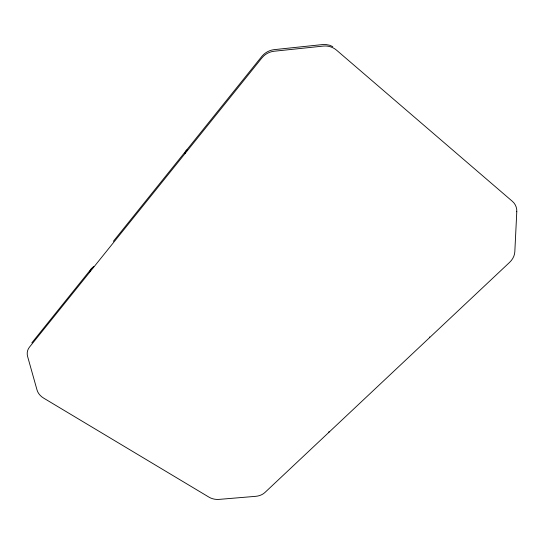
<?xml version="1.0" encoding="UTF-8"?>
<svg xmlns="http://www.w3.org/2000/svg" width="544" height="544" viewBox="0 0 544 544"><rect width="100%" height="100%" fill="white"/><g stroke="black" fill="none" stroke-linecap="round" stroke-linejoin="round"><path stroke-width="0.82" d="M184.974 153.639L185.348 152.014M89.44 272.51L90.27 270.402A46.09 21.556 39.1 0 1 93.82 266.506M31.81 342.883L91.215 268.899M113.349 241.332L261.922 56.29C264.948 52.639 269.328 50.218 274.04 49.66L322.592 44.567L326.087 44.554L329.562 45.24L332.799 46.621M429.508 336.96L429.692 337.525M328.923 431.61L328.977 432.249M185.334 152A49.504 14.749 40.5 0 1 187.578 149.566M516.786 211.698L514.821 251.777A16.667 13.94 -25.7 0 1 509.606 262.358L264.928 492.49A13.736 10.54 -0.4 0 1 255.734 496.325L219.103 499.385A13.729 10.492 1.8 0 1 209.032 497.175L43.656 398.12A15.103 11.948 14.5 0 1 37.033 390.007L27.622 356.538A15.511 12.471 16.6 0 1 29.471 347.133L261.882 57.943A18.19 17.972 -63.3 0 1 274.149 51.231L323.333 46.077A18.503 17.796 -52.4 0 1 336.525 50.15L512.414 201.362A17.19 14.579 -29.2 0 1 516.786 211.698"/></g></svg>
